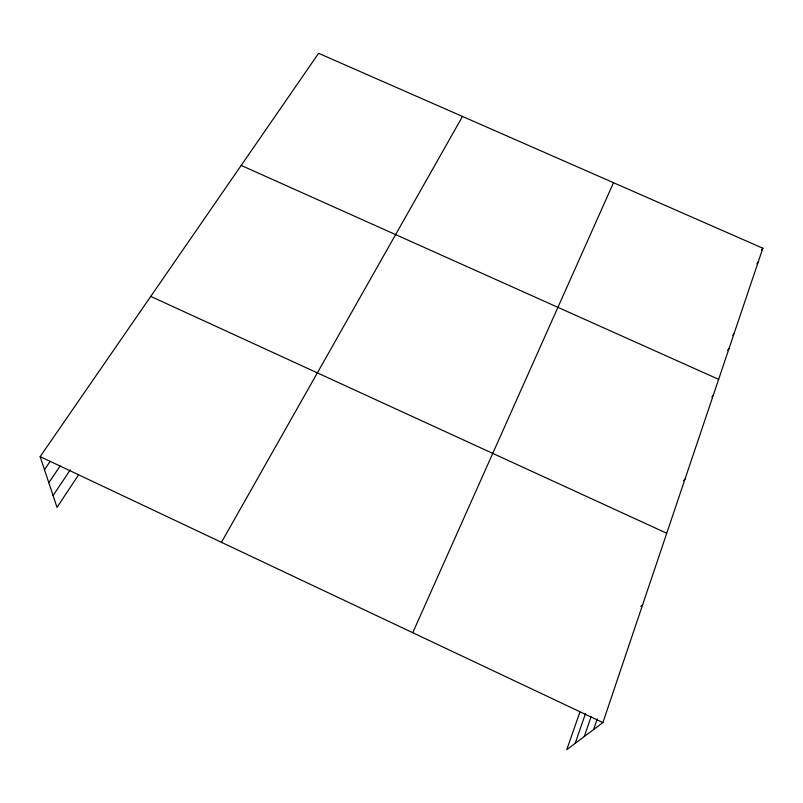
<?xml version="1.0" encoding="UTF-8"?>
<svg xmlns="http://www.w3.org/2000/svg" width="803" height="803" viewBox="0 0 803 803"><rect width="100%" height="100%" fill="white"/><g stroke="black" fill="none" stroke-linecap="round" stroke-linejoin="round"><path stroke-width="1.2" d="M579.846 712.241L566.747 749.691L602.902 722.59L762.85 248.237L318.6 53.309L40.15 456.626L57.013 507.386L78.343 475.215M593.588 729.576L597.221 718.906M584.273 736.552L591.058 716.828M575.159 743.387L585.548 713.435M412.742 632.714L613.512 182.713M221.457 542.316L462.488 116.445M53.078 495.541L70.232 469.916M48.822 482.733L60.185 465.941M44.486 469.675L49.977 461.635M761.475 250.175L762.85 248.237M756.888 263.755L758.263 261.838M732.677 335.313L734.143 333.375M727.598 350.339L729.064 348.432M711.829 397.043L713.285 395.217M683.473 480.836L685.019 479.06M640.864 606.466L642.631 604.769M241.191 165.418L718.645 379.347M150.763 296.407L666.741 533.262M40.15 456.626L602.902 722.59"/></g></svg>
